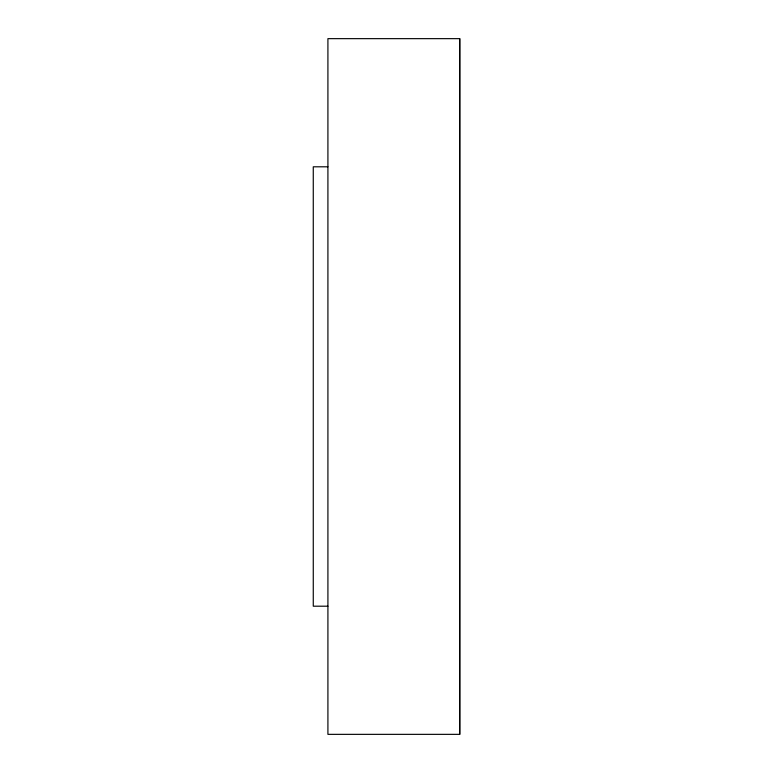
<?xml version="1.0" encoding="UTF-8"?>
<svg xmlns="http://www.w3.org/2000/svg" width="773" height="773" viewBox="0 0 773 773"><rect width="100%" height="100%" fill="white"/><g stroke="black" fill="none" stroke-linecap="round" stroke-linejoin="round"><path stroke-width="1.16" d="M459.732 734.35L459.732 38.65L327.916 38.65L327.916 734.35L459.732 734.35L459.732 38.65M327.916 166.804L313.268 166.804L313.268 606.196L327.916 606.196"/></g></svg>
